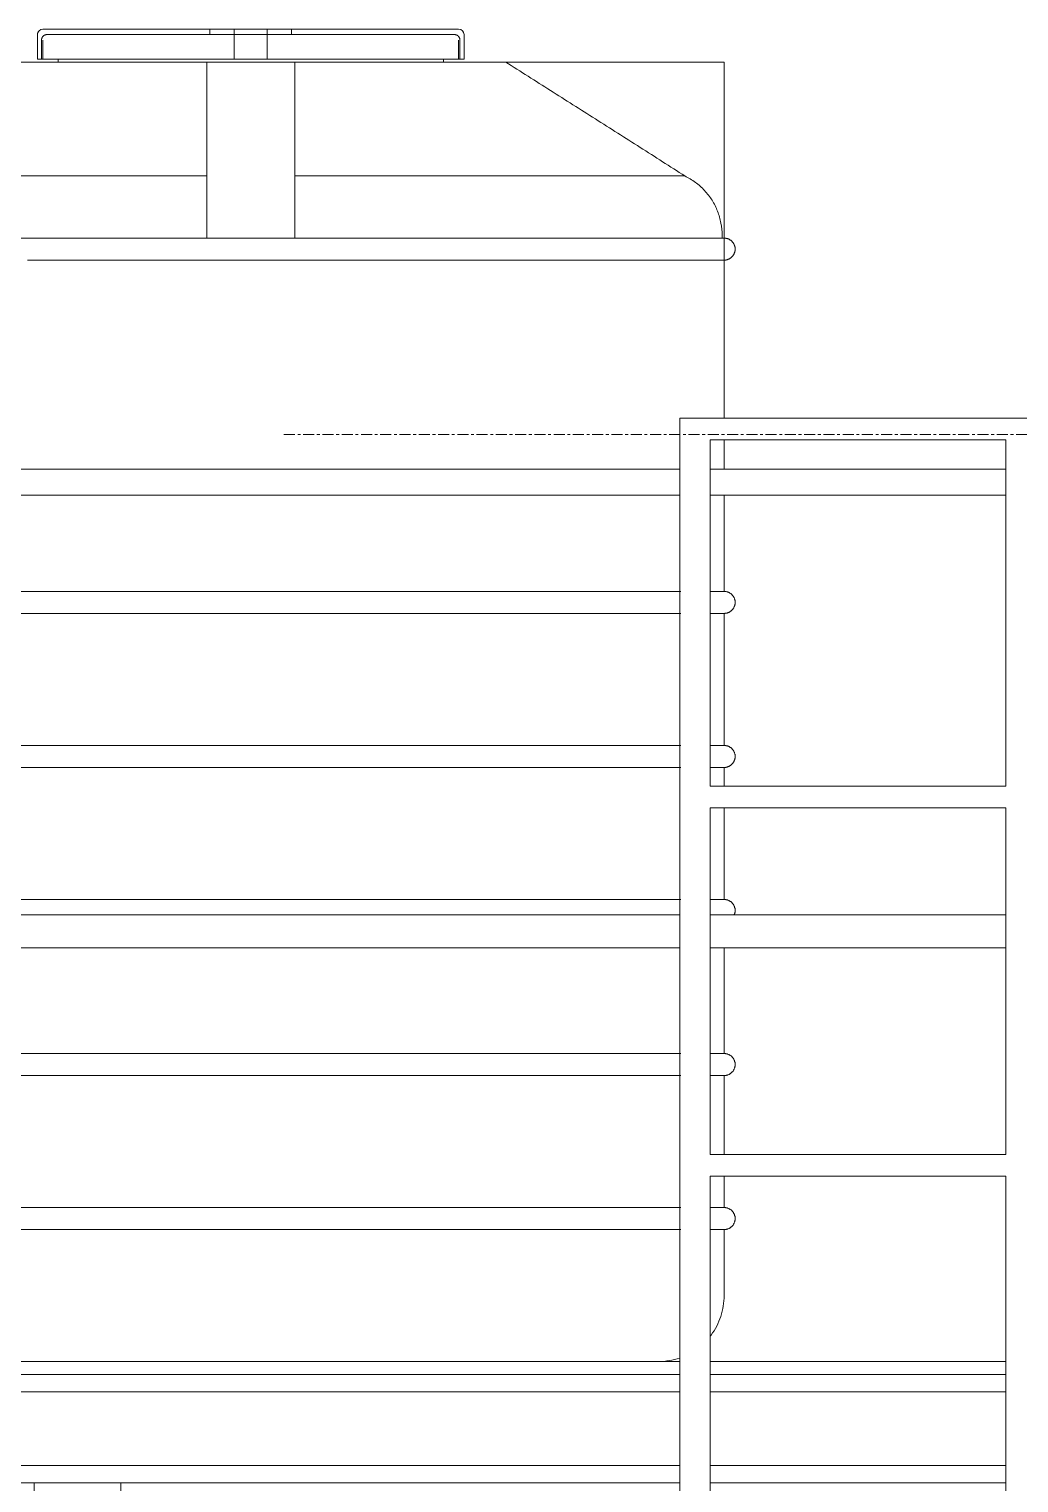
# Model space of a CAD drawing. Header units: inches. Extents: x 22 to 382261, y 22 to 371281.
# Drawn here: x 349522 to 350664, y 147526 to 149204 of the extents above; entities that cross this region are included whole.
import ezdxf

# ---------------------------------------------------------------- set-up
doc = ezdxf.new("R2010")
doc.units = ezdxf.units.IN
doc.header["$MEASUREMENT"] = 0
doc.linetypes.add('Grid Line 1_2_', pattern=[22.225, 12.7, -3.175, 3.175, -3.175])
doc.layers.add('A-FLOR-LEVL', color=51, linetype='Continuous', lineweight=9)
doc.layers.add('P-PIPE', color=3, linetype='Continuous', lineweight=9)

# ---------------------------------------------------------------- blocks, each defined once
blk = doc.blocks.new('96M_High_Galvanize_Water_Tank_Frame_22788 - 96M_High_Galvanize_Water_Tank_Frame_22788-498790-Rear Elevation')
at = {"layer": 'P-PIPE'}
for p, q in [((-12025.4, 8411.7), (-12025.4, 8383.2)), ((-11826.4, 8418.1), (-12019, 8418.1)), ((-11826.4, 8411.7), (-11826.4, 8418.1)), ((-11798.4, 8418.1), (-11826.4, 8418.1)), ((-11760.3, 8418.1), (-11798.4, 8418.1)), ((-11798.4, 8418.1), (-11798.4, 8411.7)), ((-11798.4, 8383.2), (-11798.4, 8411.7)), ((-11732.2, 8418.1), (-11760.3, 8418.1)), ((-11760.3, 8411.7), (-11760.3, 8418.1)), ((-11760.3, 8411.7), (-11760.3, 8383.2)), ((-11539.6, 8418.1), (-11732.2, 8418.1)), ((-11732.2, 8418.1), (-11732.2, 8411.7)), ((-11533.3, 8383.2), (-11533.3, 8411.7)), ((-12020.6, 8405.4), (-12020.6, 8383.2)), ((-12019, 8383.2), (-12019, 8405.4)), ((-11539.6, 8405.4), (-11539.6, 8383.2)), ((-11538, 8383.2), (-11538, 8405.4)), ((-11830.1, 8380), (-12073.4, 8380)), ((-12025.4, 8383.2), (-12019, 8383.2)), ((-11798.5, 8383.2), (-12019.9, 8383.2)), ((-12001.6, 8383.2), (-12001.6, 8380)), ((-11830.1, 8380), (-11728.5, 8380)), ((-11830.1, 8176.8), (-11830.1, 8380)), ((-11760.3, 8383.2), (-11798.4, 8383.2)), ((-11538.8, 8383.2), (-11760.1, 8383.2)), ((-11485.2, 8380), (-11728.5, 8380)), ((-11728.5, 8380), (-11728.5, 8176.8)), ((-11557.1, 8380), (-11557.1, 8383.2)), ((-11539.6, 8383.2), (-11533.3, 8383.2)), ((-11485.2, 8380), (-11233.2, 8380)), ((-11233.2, 8176.8), (-11233.2, 8380)), ((-11830.1, 8248.5), (-12280.2, 8248.5)), ((-11278.5, 8248.5), (-11728.5, 8248.5)), ((-11999.7, 8176.8), (-12021.1, 8176.8)), ((-11923.7, 8176.8), (-11950.6, 8176.8)), ((-11847.7, 8176.8), (-11876.1, 8176.8)), ((-11779.3, 8176.8), (-11830.1, 8176.8)), ((-11728.5, 8176.8), (-11779.3, 8176.8)), ((-11677.9, 8176.8), (-11712.2, 8176.8)), ((-11601.5, 8176.8), (-11634.7, 8176.8)), ((-11528.8, 8176.8), (-11560.1, 8176.8)), ((-11461.5, 8176.8), (-11490, 8176.8)), ((-11400.9, 8176.8), (-11425.7, 8176.8)), ((-11348.2, 8176.8), (-11368.4, 8176.8)), ((-11304.4, 8176.8), (-11319.1, 8176.8)), ((-11271, 8176.8), (-11276.7, 8176.8)), ((-11242.8, 8176.8), (-11246.9, 8176.8)), ((-11235.6, 8176.8), (-11235.6, 8180.1)), ((-11235.6, 8176.8), (-11233.2, 8176.8)), ((-11233.2, 7969), (-11233.2, 8176.8)), ((-12020.8, 8151.4), (-12000.7, 8151.4)), ((-11949.9, 8151.4), (-11924.8, 8151.4)), ((-11875.2, 8151.4), (-11848.5, 8151.4)), ((-11711.3, 8151.4), (-11679.2, 8151.4)), ((-11633.7, 8151.4), (-11602.5, 8151.4)), ((-11559, 8151.4), (-11529.7, 8151.4)), ((-11488.8, 8151.4), (-11462.2, 8151.4)), ((-11424.6, 8151.4), (-11401.3, 8151.4)), ((-11367.4, 8151.4), (-11348.4, 8151.4)), ((-11318.2, 8151.4), (-11304.6, 8151.4)), ((-11276.3, 8151.4), (-11271, 8151.4)), ((-11246.9, 8151.4), (-11243, 8151.4)), ((-11233.3, 8151.4), (-11233.2, 8151.4)), ((-11233.2, 7969), (-11233.2, 8152.1)), ((-10874.3, 7969), (-11284.3, 7969)), ((-11284.3, 7969), (-11284.3, 0)), ((-11249.3, 7544), (-11249.3, 7944)), ((-11249.3, 7944), (-10908.2, 7944)), ((-11233.2, 7910), (-11233.2, 7944)), ((-11233.2, 7910), (-11233.2, 7944)), ((-10908.2, 7944), (-10908.2, 7544)), ((-12589.3, 7910), (-11284.3, 7910)), ((-11249.3, 7910), (-10908.2, 7910)), ((-11284.3, 7880), (-12589.3, 7880)), ((-10908.2, 7880), (-11249.3, 7880)), ((-11233.2, 7769), (-11233.2, 7880)), ((-11233.2, 7769), (-11233.2, 7880)), ((-11779.3, 7769), (-12325.4, 7769)), ((-11283, 7769), (-11779.3, 7769)), ((-11233.2, 7769), (-11248.8, 7769)), ((-11233.2, 7769), (-11234.8, 7769)), ((-11233.2, 7769), (-11233.7, 7769)), ((-11779.3, 7743.6), (-12325.4, 7743.6)), ((-11283, 7743.6), (-11779.3, 7743.6)), ((-11233.2, 7743.6), (-11248.8, 7743.6)), ((-11233.2, 7743.6), (-11234.8, 7743.6)), ((-11233.2, 7743.6), (-11233.7, 7743.6)), ((-11233.2, 7591.2), (-11233.2, 7743.6)), ((-11233.2, 7591.2), (-11233.2, 7743.6)), ((-11223.6, 7748), (-11223.9, 7747.7)), ((-11222.4, 7749.7), (-11222.7, 7749.2)), ((-11779.3, 7591.2), (-12325.4, 7591.2)), ((-11283, 7591.2), (-11779.3, 7591.2)), ((-11233.2, 7591.2), (-11248.8, 7591.2)), ((-11233.2, 7591.2), (-11234.8, 7591.2)), ((-11233.2, 7591.2), (-11233.7, 7591.2)), ((-11223.6, 7570.2), (-11223.9, 7569.9)), ((-11222.4, 7571.9), (-11222.7, 7571.4)), ((-11779.3, 7565.8), (-12325.4, 7565.8)), ((-11283, 7565.8), (-11779.3, 7565.8)), ((-11233.2, 7565.8), (-11248.8, 7565.8)), ((-11233.2, 7565.8), (-11234.8, 7565.8)), ((-11233.2, 7565.8), (-11233.7, 7565.8)), ((-11233.2, 7544), (-11233.2, 7565.8)), ((-11233.2, 7544), (-11233.2, 7565.8)), ((-10908.2, 7544), (-11249.3, 7544)), ((-11249.3, 7119), (-11249.3, 7519)), ((-11249.3, 7519), (-10908.2, 7519)), ((-11233.2, 7413.4), (-11233.2, 7519)), ((-11233.2, 7413.4), (-11233.2, 7519)), ((-10908.2, 7519), (-10908.2, 7119)), ((-11779.3, 7413.4), (-12325.4, 7413.4)), ((-11283, 7413.4), (-11779.3, 7413.4)), ((-11233.2, 7413.4), (-11248.8, 7413.4)), ((-11233.2, 7413.4), (-11234.8, 7413.4)), ((-11233.2, 7413.4), (-11233.7, 7413.4)), ((-12614.3, 7395.7), (-11284.3, 7395.7)), ((-11249.3, 7395.7), (-10908.2, 7395.7)), ((-11284.3, 7357.7), (-12614.3, 7357.7)), ((-10908.2, 7357.7), (-11249.3, 7357.7)), ((-11233.2, 7235.6), (-11233.2, 7357.7)), ((-11233.2, 7235.6), (-11233.2, 7357.7)), ((-11779.3, 7235.6), (-12325.4, 7235.6)), ((-11283, 7235.6), (-11779.3, 7235.6)), ((-11233.2, 7235.6), (-11248.8, 7235.6)), ((-11233.2, 7235.6), (-11234.8, 7235.6)), ((-11233.2, 7235.6), (-11233.7, 7235.6)), ((-11222.4, 7216.3), (-11222.7, 7215.8)), ((-11779.3, 7210.2), (-12325.4, 7210.2)), ((-11283, 7210.2), (-11779.3, 7210.2)), ((-11233.2, 7210.2), (-11248.8, 7210.2)), ((-11233.2, 7210.2), (-11234.8, 7210.2)), ((-11233.2, 7210.2), (-11233.7, 7210.2)), ((-11233.2, 7119), (-11233.2, 7210.2)), ((-11233.2, 7119), (-11233.2, 7210.2)), ((-11223.6, 7214.6), (-11223.9, 7214.3)), ((-10908.2, 7119), (-11249.3, 7119)), ((-11249.3, 6694), (-11249.3, 7094)), ((-11249.3, 7094), (-10908.2, 7094)), ((-11233.2, 7057.8), (-11233.2, 7094)), ((-11233.2, 7057.8), (-11233.2, 7094)), ((-10908.2, 7094), (-10908.2, 6694)), ((-11779.3, 7057.8), (-12325.4, 7057.8)), ((-11283, 7057.8), (-11779.3, 7057.8)), ((-11233.2, 7057.8), (-11248.8, 7057.8)), ((-11233.2, 7057.8), (-11234.8, 7057.8)), ((-11233.2, 7057.8), (-11233.7, 7057.8)), ((-11779.3, 7032.4), (-12325.4, 7032.4)), ((-11283, 7032.4), (-11779.3, 7032.4)), ((-11233.2, 7032.4), (-11248.8, 7032.4)), ((-11233.2, 7032.4), (-11234.8, 7032.4)), ((-11233.2, 7032.4), (-11233.7, 7032.4)), ((-11233.2, 6956.2), (-11233.2, 7032.4)), ((-11233.2, 6956.2), (-11233.2, 7032.4)), ((-11223.6, 7036.8), (-11223.9, 7036.5)), ((-11222.4, 7038.5), (-11222.7, 7038)), ((-12589.3, 6880), (-11284.3, 6880)), ((-11284.3, 6865), (-12589.3, 6865)), ((-11284.3, 6865), (-12589.3, 6865)), ((-11249.3, 6880), (-10908.2, 6880)), ((-10908.2, 6865), (-11249.3, 6865)), ((-10908.2, 6865), (-11249.3, 6865)), ((-11284.3, 6845), (-12589.3, 6845)), ((-10908.2, 6845), (-11249.3, 6845)), ((-11284.3, 6760), (-12589.3, 6760)), ((-10908.2, 6760), (-11249.3, 6760)), ((-11284.3, 6740), (-12589.3, 6740)), ((-11929.3, 6740), (-12029.3, 6740)), ((-12029.3, 6740), (-12029.3, 6720)), ((-11929.3, 6720), (-11929.3, 6740)), ((-10908.2, 6740), (-11249.3, 6740))]:
    blk.add_line(p, q, dxfattribs=at)
at = {"layer": 'P-PIPE', "flags": 128}
for points in [[(-12020.6, 8405.4), (-12020.6, 8405.7), (-12020.6, 8405.9), (-12020.6, 8406.2), (-12020.5, 8406.4), (-12020.5, 8406.7), (-12020.4, 8406.9), (-12020.4, 8407.2), (-12020.3, 8407.4), (-12020.2, 8407.6), (-12020.1, 8407.9), (-12020, 8408.1), (-12019.9, 8408.3), (-12019.8, 8408.6), (-12019.7, 8408.8), (-12019.5, 8409), (-12019.4, 8409.2), (-12019.2, 8409.4), (-12019, 8409.6), (-12018.9, 8409.8), (-12018.7, 8410), (-12018.5, 8410.1), (-12018.3, 8410.3), (-12018.1, 8410.5), (-12017.9, 8410.6), (-12017.7, 8410.7), (-12017.5, 8410.9), (-12017.3, 8411), (-12017, 8411.1), (-12016.8, 8411.2), (-12016.6, 8411.3), (-12016.3, 8411.4), (-12016.1, 8411.5), (-12015.9, 8411.6), (-12015.6, 8411.6), (-12015.4, 8411.7), (-12015.1, 8411.7), (-12014.9, 8411.7), (-12014.6, 8411.7), (-12014.3, 8411.7), (-12014.3, 8411.7)], [(-11779.3, 8411.7), (-11788.7, 8411.7), (-11798.1, 8411.7), (-11807.5, 8411.7), (-11816.8, 8411.7), (-11826, 8411.7), (-11835.2, 8411.7), (-11844.3, 8411.7), (-11853.2, 8411.7), (-11862.1, 8411.7), (-11870.8, 8411.7), (-11879.4, 8411.7), (-11887.8, 8411.7), (-11896.1, 8411.7), (-11904.1, 8411.7), (-11912, 8411.7), (-11919.6, 8411.7), (-11927.1, 8411.7), (-11934.2, 8411.7), (-11941.2, 8411.7), (-11947.9, 8411.7), (-11954.3, 8411.7), (-11960.4, 8411.7), (-11966.3, 8411.7), (-11971.8, 8411.7), (-11977, 8411.7), (-11981.9, 8411.7), (-11986.5, 8411.7), (-11990.8, 8411.7), (-11994.7, 8411.7), (-11998.3, 8411.7), (-12001.5, 8411.7), (-12004.4, 8411.7), (-12006.9, 8411.7), (-12009.1, 8411.7), (-12010.9, 8411.7), (-12012.3, 8411.7), (-12013.3, 8411.7), (-12014, 8411.7), (-12014.3, 8411.7), (-12014.3, 8411.7)], [(-12014.3, 8411.7), (-12014.1, 8411.7), (-12013.5, 8411.7), (-12012.6, 8411.7), (-12011.3, 8411.7), (-12009.6, 8411.7)], [(-11544.4, 8411.7), (-11544.6, 8411.7), (-11545.1, 8411.7), (-11546.1, 8411.7), (-11547.4, 8411.7), (-11549.1, 8411.7), (-11551.1, 8411.7), (-11553.5, 8411.7), (-11556.3, 8411.7), (-11559.4, 8411.7), (-11562.9, 8411.7), (-11566.8, 8411.7), (-11570.9, 8411.7), (-11575.4, 8411.7), (-11580.3, 8411.7), (-11585.4, 8411.7), (-11590.9, 8411.7), (-11596.6, 8411.7), (-11602.7, 8411.7), (-11609, 8411.7), (-11615.6, 8411.7), (-11622.5, 8411.7), (-11629.6, 8411.7), (-11637, 8411.7), (-11644.6, 8411.7), (-11652.4, 8411.7), (-11660.4, 8411.7), (-11668.6, 8411.7), (-11677, 8411.7), (-11685.5, 8411.7), (-11694.2, 8411.7), (-11703, 8411.7), (-11712, 8411.7), (-11721, 8411.7), (-11730.2, 8411.7), (-11739.4, 8411.7), (-11748.7, 8411.7), (-11758, 8411.7), (-11767.4, 8411.7), (-11776.8, 8411.7), (-11779.3, 8411.7)], [(-11549.6, 8411.7), (-11547.8, 8411.7), (-11546.4, 8411.7), (-11545.3, 8411.7), (-11544.7, 8411.7), (-11544.4, 8411.7), (-11544.4, 8411.7)], [(-11544.4, 8411.7), (-11544.1, 8411.7), (-11543.9, 8411.7), (-11543.6, 8411.7), (-11543.4, 8411.7), (-11543.1, 8411.6), (-11542.9, 8411.6), (-11542.6, 8411.5), (-11542.4, 8411.4), (-11542.1, 8411.3), (-11541.9, 8411.2), (-11541.7, 8411.1), (-11541.4, 8411), (-11541.2, 8410.9), (-11541, 8410.8), (-11540.8, 8410.6), (-11540.6, 8410.5), (-11540.4, 8410.3), (-11540.2, 8410.2), (-11540, 8410), (-11539.8, 8409.8), (-11539.6, 8409.6), (-11539.5, 8409.4), (-11539.3, 8409.2), (-11539.2, 8409), (-11539, 8408.8), (-11538.9, 8408.6), (-11538.8, 8408.4), (-11538.7, 8408.2), (-11538.6, 8407.9), (-11538.5, 8407.7), (-11538.4, 8407.5), (-11538.3, 8407.2), (-11538.2, 8407), (-11538.2, 8406.7), (-11538.1, 8406.5), (-11538.1, 8406.2), (-11538.1, 8406), (-11538, 8405.7), (-11538, 8405.5), (-11538, 8405.4)], [(-11779.3, 8176.8), (-11801.2, 8176.8), (-11823, 8176.8), (-11844.7, 8176.8), (-11866.3, 8176.8), (-11887.8, 8176.8), (-11909.1, 8176.8), (-11930.2, 8176.8), (-11951.1, 8176.8), (-11971.7, 8176.8), (-11992, 8176.8), (-12011.9, 8176.8), (-12031.5, 8176.8), (-12050.7, 8176.8)], [(-11233.2, 8176.8), (-11233.7, 8176.8), (-11235, 8176.8), (-11237.2, 8176.8), (-11240.2, 8176.8), (-11244.1, 8176.8), (-11248.9, 8176.8), (-11254.5, 8176.8), (-11260.9, 8176.8), (-11268.2, 8176.8), (-11276.3, 8176.8), (-11285.2, 8176.8), (-11294.9, 8176.8), (-11305.4, 8176.8), (-11316.6, 8176.8), (-11328.6, 8176.8), (-11341.3, 8176.8), (-11354.7, 8176.8), (-11368.8, 8176.8), (-11383.5, 8176.8), (-11398.9, 8176.8), (-11414.8, 8176.8), (-11431.4, 8176.8), (-11448.5, 8176.8), (-11466.1, 8176.8), (-11484.3, 8176.8), (-11502.9, 8176.8), (-11521.9, 8176.8), (-11541.4, 8176.8), (-11561.2, 8176.8), (-11581.4, 8176.8), (-11602, 8176.8), (-11622.8, 8176.8), (-11643.8, 8176.8), (-11665.1, 8176.8), (-11686.5, 8176.8), (-11708.1, 8176.8), (-11729.8, 8176.8), (-11751.6, 8176.8), (-11773.4, 8176.8), (-11779.3, 8176.8)], [(-11237.9, 8176.8), (-11235.5, 8176.8), (-11233.9, 8176.8), (-11233.3, 8176.8), (-11233.2, 8176.8)], [(-11233.2, 8176.8), (-11232.7, 8176.8), (-11232.2, 8176.8), (-11231.7, 8176.7), (-11231.2, 8176.6), (-11230.7, 8176.5), (-11230.2, 8176.4), (-11229.7, 8176.3), (-11229.2, 8176.2), (-11228.8, 8176), (-11228.3, 8175.8), (-11227.8, 8175.6), (-11227.4, 8175.4), (-11226.9, 8175.1), (-11226.5, 8174.9), (-11226.1, 8174.6), (-11225.6, 8174.3), (-11225.2, 8174), (-11224.9, 8173.6), (-11224.5, 8173.3), (-11224.1, 8172.9), (-11223.8, 8172.6), (-11223.4, 8172.2), (-11223.1, 8171.8), (-11222.8, 8171.4)], [(-11233.2, 8176.8), (-11232.7, 8176.8), (-11232.2, 8176.8), (-11231.7, 8176.7), (-11231.2, 8176.6), (-11230.7, 8176.5), (-11230.2, 8176.4), (-11229.7, 8176.3), (-11229.2, 8176.2), (-11228.8, 8176), (-11228.3, 8175.8), (-11227.8, 8175.6), (-11227.4, 8175.4), (-11226.9, 8175.1), (-11226.5, 8174.9), (-11226.1, 8174.6), (-11225.6, 8174.3), (-11225.2, 8174), (-11224.9, 8173.6), (-11224.5, 8173.3), (-11224.1, 8172.9), (-11223.8, 8172.6), (-11223.4, 8172.2), (-11223.1, 8171.8), (-11222.8, 8171.4), (-11222.5, 8171), (-11222.3, 8170.5), (-11222, 8170.1), (-11221.8, 8169.6), (-11221.6, 8169.2), (-11221.4, 8168.7), (-11221.2, 8168.2), (-11221.1, 8167.7), (-11220.9, 8167.3), (-11220.8, 8166.8), (-11220.7, 8166.3), (-11220.6, 8165.8), (-11220.6, 8165.3), (-11220.5, 8164.7), (-11220.5, 8164.2), (-11220.5, 8163.7), (-11220.6, 8163.2), (-11220.6, 8162.7), (-11220.7, 8162.2), (-11220.8, 8161.7), (-11220.9, 8161.2), (-11221, 8160.7), (-11221.1, 8160.2), (-11221.3, 8159.8), (-11221.5, 8159.3), (-11221.7, 8158.8), (-11221.9, 8158.4), (-11222.1, 8157.9), (-11222.4, 8157.5), (-11222.7, 8157), (-11223, 8156.6), (-11223.3, 8156.2), (-11223.6, 8155.8), (-11223.9, 8155.5), (-11224.3, 8155.1), (-11224.6, 8154.7), (-11225, 8154.4), (-11225.4, 8154.1), (-11225.8, 8153.8), (-11226.2, 8153.5), (-11226.7, 8153.2), (-11227.1, 8153), (-11227.6, 8152.7), (-11228, 8152.5), (-11228.5, 8152.3), (-11229, 8152.1), (-11229.5, 8152), (-11229.9, 8151.8), (-11230.4, 8151.7), (-11230.9, 8151.6), (-11231.4, 8151.5), (-11231.9, 8151.5), (-11232.4, 8151.4), (-11233, 8151.4), (-11233.2, 8151.4)], [(-11223, 8156.6), (-11223.3, 8156.2), (-11223.6, 8155.8), (-11223.9, 8155.5), (-11224.3, 8155.1), (-11224.6, 8154.7), (-11225, 8154.4), (-11225.4, 8154.1), (-11225.8, 8153.8), (-11226.2, 8153.5), (-11226.7, 8153.2), (-11227.1, 8153), (-11227.6, 8152.7), (-11228, 8152.5), (-11228.5, 8152.3), (-11229, 8152.1), (-11229.5, 8152), (-11229.9, 8151.8), (-11230.4, 8151.7), (-11230.9, 8151.6), (-11231.4, 8151.5), (-11231.9, 8151.5), (-11232.4, 8151.4), (-11233, 8151.4), (-11233.2, 8151.4)], [(-11222.3, 8170.5), (-11222, 8170.1), (-11221.8, 8169.6), (-11221.6, 8169.2), (-11221.4, 8168.7), (-11221.2, 8168.2), (-11221.1, 8167.7), (-11220.9, 8167.3), (-11220.8, 8166.8), (-11220.7, 8166.3), (-11220.6, 8165.8), (-11220.6, 8165.3), (-11220.5, 8164.7), (-11220.5, 8164.2), (-11220.5, 8163.7), (-11220.6, 8163.2), (-11220.6, 8162.7), (-11220.7, 8162.2), (-11220.8, 8161.7), (-11220.9, 8161.2), (-11221, 8160.7), (-11221.1, 8160.2), (-11221.3, 8159.8), (-11221.5, 8159.3), (-11221.7, 8158.8), (-11221.9, 8158.4), (-11222.1, 8157.9), (-11222.4, 8157.5)], [(-12036.7, 8151.4), (-12017.3, 8151.4), (-11997.4, 8151.4), (-11977.2, 8151.4), (-11956.7, 8151.4), (-11935.9, 8151.4), (-11914.9, 8151.4), (-11893.6, 8151.4), (-11872.1, 8151.4), (-11850.5, 8151.4), (-11828.8, 8151.4), (-11807.1, 8151.4), (-11785.2, 8151.4), (-11779.3, 8151.4)], [(-11779.3, 8151.4), (-11757.5, 8151.4), (-11735.7, 8151.4), (-11714, 8151.4), (-11692.3, 8151.4), (-11670.8, 8151.4), (-11649.5, 8151.4), (-11628.4, 8151.4), (-11607.5, 8151.4), (-11586.9, 8151.4), (-11566.7, 8151.4), (-11546.7, 8151.4), (-11527.1, 8151.4), (-11508, 8151.4), (-11489.2, 8151.4), (-11471, 8151.4), (-11453.2, 8151.4), (-11435.9, 8151.4), (-11419.2, 8151.4), (-11403.1, 8151.4), (-11387.6, 8151.4), (-11372.7, 8151.4), (-11358.4, 8151.4), (-11344.8, 8151.4), (-11332, 8151.4), (-11319.8, 8151.4), (-11308.4, 8151.4), (-11297.7, 8151.4), (-11287.8, 8151.4), (-11278.7, 8151.4), (-11270.3, 8151.4), (-11262.8, 8151.4), (-11256.2, 8151.4), (-11250.3, 8151.4), (-11245.3, 8151.4), (-11241.2, 8151.4), (-11237.9, 8151.4), (-11235.5, 8151.4), (-11233.9, 8151.4), (-11233.3, 8151.4), (-11233.2, 8151.4)], [(-11233.2, 8151.4), (-11233.7, 8151.4), (-11235, 8151.4), (-11237.2, 8151.4)], [(-11779.3, 7769), (-11801.2, 7769), (-11823, 7769), (-11844.7, 7769), (-11866.3, 7769), (-11887.8, 7769), (-11909.1, 7769), (-11930.2, 7769), (-11951.1, 7769), (-11971.7, 7769), (-11992, 7769), (-12011.9, 7769), (-12031.5, 7769), (-12050.7, 7769)], [(-11285.2, 7769), (-11294.9, 7769), (-11305.4, 7769), (-11316.6, 7769), (-11328.6, 7769), (-11341.3, 7769), (-11354.7, 7769), (-11368.8, 7769), (-11383.5, 7769), (-11398.9, 7769), (-11414.8, 7769), (-11431.4, 7769), (-11448.5, 7769), (-11466.1, 7769), (-11484.3, 7769), (-11502.9, 7769), (-11521.9, 7769), (-11541.4, 7769), (-11561.2, 7769), (-11581.4, 7769), (-11602, 7769), (-11622.8, 7769), (-11643.8, 7769), (-11665.1, 7769), (-11686.5, 7769), (-11708.1, 7769), (-11729.8, 7769), (-11751.6, 7769), (-11773.4, 7769), (-11779.3, 7769)], [(-11233.2, 7769), (-11233.7, 7769), (-11235, 7769), (-11237.2, 7769), (-11240.2, 7769), (-11244.1, 7769), (-11248.9, 7769)], [(-11237.9, 7769), (-11235.5, 7769), (-11233.9, 7769), (-11233.3, 7769), (-11233.2, 7769)], [(-11233.9, 7769), (-11233.3, 7769), (-11233.2, 7769)], [(-11233.2, 7769), (-11232.7, 7769), (-11232.2, 7769), (-11231.7, 7768.9), (-11231.2, 7768.8), (-11230.7, 7768.7), (-11230.2, 7768.6), (-11229.7, 7768.5), (-11229.2, 7768.4), (-11228.8, 7768.2), (-11228.3, 7768), (-11227.8, 7767.8), (-11227.4, 7767.6), (-11226.9, 7767.3), (-11226.5, 7767.1), (-11226.1, 7766.8), (-11225.6, 7766.5), (-11225.2, 7766.2), (-11224.9, 7765.8), (-11224.5, 7765.5), (-11224.1, 7765.1), (-11223.8, 7764.8), (-11223.4, 7764.4)], [(-11233.2, 7769), (-11232.7, 7769), (-11232.2, 7769), (-11231.7, 7768.9), (-11231.2, 7768.8), (-11230.7, 7768.7), (-11230.2, 7768.6), (-11229.7, 7768.5), (-11229.2, 7768.4), (-11228.8, 7768.2), (-11228.3, 7768), (-11227.8, 7767.8), (-11227.4, 7767.6), (-11226.9, 7767.3), (-11226.5, 7767.1), (-11226.1, 7766.8), (-11225.6, 7766.5), (-11225.2, 7766.2), (-11224.9, 7765.8), (-11224.5, 7765.5), (-11224.1, 7765.1), (-11223.8, 7764.8), (-11223.4, 7764.4), (-11223.1, 7764), (-11222.8, 7763.6), (-11222.5, 7763.2), (-11222.3, 7762.7), (-11222, 7762.3), (-11221.8, 7761.8), (-11221.6, 7761.4), (-11221.4, 7760.9), (-11221.2, 7760.4), (-11221.1, 7759.9), (-11220.9, 7759.5), (-11220.8, 7759), (-11220.7, 7758.5), (-11220.6, 7758), (-11220.6, 7757.5), (-11220.5, 7756.9), (-11220.5, 7756.4), (-11220.5, 7755.9), (-11220.6, 7755.4), (-11220.6, 7754.9), (-11220.7, 7754.4), (-11220.8, 7753.9), (-11220.9, 7753.4), (-11221, 7752.9), (-11221.1, 7752.4), (-11221.3, 7752), (-11221.5, 7751.5), (-11221.7, 7751), (-11221.9, 7750.6), (-11222.1, 7750.1), (-11222.4, 7749.7), (-11222.7, 7749.2), (-11223, 7748.8), (-11223.3, 7748.4), (-11223.6, 7748), (-11223.9, 7747.7), (-11224.3, 7747.3), (-11224.6, 7746.9), (-11225, 7746.6), (-11225.4, 7746.3), (-11225.8, 7746), (-11226.2, 7745.7), (-11226.7, 7745.4), (-11227.1, 7745.2), (-11227.6, 7744.9), (-11228, 7744.7), (-11228.5, 7744.5), (-11229, 7744.3), (-11229.5, 7744.2), (-11229.9, 7744), (-11230.4, 7743.9), (-11230.9, 7743.8), (-11231.4, 7743.7), (-11231.9, 7743.7), (-11232.4, 7743.6), (-11233, 7743.6), (-11233.2, 7743.6)], [(-11220.6, 7757.5), (-11220.5, 7756.9), (-11220.5, 7756.4), (-11220.5, 7755.9), (-11220.6, 7755.4), (-11220.6, 7754.9), (-11220.7, 7754.4), (-11220.8, 7753.9), (-11220.9, 7753.4), (-11221, 7752.9), (-11221.1, 7752.4), (-11221.3, 7752), (-11221.5, 7751.5), (-11221.7, 7751), (-11221.9, 7750.6), (-11222.1, 7750.1)], [(-11221.2, 7760.4), (-11221.1, 7759.9), (-11220.9, 7759.5), (-11220.8, 7759)], [(-12036.7, 7743.6), (-12017.3, 7743.6), (-11997.4, 7743.6), (-11977.2, 7743.6), (-11956.7, 7743.6), (-11935.9, 7743.6), (-11914.9, 7743.6), (-11893.6, 7743.6), (-11872.1, 7743.6), (-11850.5, 7743.6), (-11828.8, 7743.6), (-11807.1, 7743.6), (-11785.2, 7743.6), (-11779.3, 7743.6)], [(-11779.3, 7743.6), (-11757.5, 7743.6), (-11735.7, 7743.6), (-11714, 7743.6), (-11692.3, 7743.6), (-11670.8, 7743.6), (-11649.5, 7743.6), (-11628.4, 7743.6), (-11607.5, 7743.6), (-11586.9, 7743.6), (-11566.7, 7743.6), (-11546.7, 7743.6), (-11527.1, 7743.6), (-11508, 7743.6), (-11489.2, 7743.6), (-11471, 7743.6), (-11453.2, 7743.6), (-11435.9, 7743.6), (-11419.2, 7743.6), (-11403.1, 7743.6), (-11387.6, 7743.6), (-11372.7, 7743.6), (-11358.4, 7743.6), (-11344.8, 7743.6), (-11332, 7743.6), (-11319.8, 7743.6), (-11308.4, 7743.6), (-11297.7, 7743.6), (-11287.8, 7743.6), (-11284.3, 7743.6)], [(-11249.3, 7743.6), (-11245.3, 7743.6), (-11241.2, 7743.6), (-11237.9, 7743.6), (-11235.5, 7743.6), (-11233.9, 7743.6), (-11233.3, 7743.6), (-11233.2, 7743.6)], [(-11233.2, 7743.6), (-11233.7, 7743.6), (-11235, 7743.6), (-11237.2, 7743.6)], [(-11233.9, 7743.6), (-11233.3, 7743.6), (-11233.2, 7743.6)], [(-11230.4, 7743.9), (-11230.9, 7743.8), (-11231.4, 7743.7), (-11231.9, 7743.7), (-11232.4, 7743.6), (-11233, 7743.6), (-11233.2, 7743.6)], [(-11779.3, 7591.2), (-11801.2, 7591.2), (-11823, 7591.2), (-11844.7, 7591.2), (-11866.3, 7591.2), (-11887.8, 7591.2), (-11909.1, 7591.2), (-11930.2, 7591.2), (-11951.1, 7591.2), (-11971.7, 7591.2), (-11992, 7591.2), (-12011.9, 7591.2), (-12031.5, 7591.2), (-12050.7, 7591.2)], [(-11285.2, 7591.2), (-11294.9, 7591.2), (-11305.4, 7591.2), (-11316.6, 7591.2), (-11328.6, 7591.2), (-11341.3, 7591.2), (-11354.7, 7591.2), (-11368.8, 7591.2), (-11383.5, 7591.2), (-11398.9, 7591.2), (-11414.8, 7591.2), (-11431.4, 7591.2), (-11448.5, 7591.2), (-11466.1, 7591.2), (-11484.3, 7591.2), (-11502.9, 7591.2), (-11521.9, 7591.2), (-11541.4, 7591.2), (-11561.2, 7591.2), (-11581.4, 7591.2), (-11602, 7591.2), (-11622.8, 7591.2), (-11643.8, 7591.2), (-11665.1, 7591.2), (-11686.5, 7591.2), (-11708.1, 7591.2), (-11729.8, 7591.2), (-11751.6, 7591.2), (-11773.4, 7591.2), (-11779.3, 7591.2)], [(-11233.2, 7591.2), (-11233.7, 7591.2), (-11235, 7591.2), (-11237.2, 7591.2), (-11240.2, 7591.2), (-11244.1, 7591.2), (-11248.9, 7591.2)], [(-11237.9, 7591.2), (-11235.5, 7591.2), (-11233.9, 7591.2), (-11233.3, 7591.2), (-11233.2, 7591.2)], [(-11233.9, 7591.2), (-11233.3, 7591.2), (-11233.2, 7591.2)], [(-11233.2, 7591.2), (-11232.7, 7591.2), (-11232.2, 7591.2), (-11231.7, 7591.1), (-11231.2, 7591), (-11230.7, 7590.9), (-11230.2, 7590.8), (-11229.7, 7590.7), (-11229.2, 7590.6), (-11228.8, 7590.4), (-11228.3, 7590.2), (-11227.8, 7590), (-11227.4, 7589.8), (-11226.9, 7589.5), (-11226.5, 7589.3), (-11226.1, 7589), (-11225.6, 7588.7), (-11225.2, 7588.4), (-11224.9, 7588), (-11224.5, 7587.7), (-11224.1, 7587.3), (-11223.8, 7587), (-11223.4, 7586.6)], [(-11233.2, 7591.2), (-11232.7, 7591.2), (-11232.2, 7591.2), (-11231.7, 7591.1), (-11231.2, 7591), (-11230.7, 7590.9), (-11230.2, 7590.8), (-11229.7, 7590.7), (-11229.2, 7590.6), (-11228.8, 7590.4), (-11228.3, 7590.2), (-11227.8, 7590), (-11227.4, 7589.8), (-11226.9, 7589.5), (-11226.5, 7589.3), (-11226.1, 7589), (-11225.6, 7588.7), (-11225.2, 7588.4), (-11224.9, 7588), (-11224.5, 7587.7), (-11224.1, 7587.3), (-11223.8, 7587), (-11223.4, 7586.6), (-11223.1, 7586.2), (-11222.8, 7585.8), (-11222.5, 7585.4), (-11222.3, 7584.9), (-11222, 7584.5), (-11221.8, 7584), (-11221.6, 7583.6), (-11221.4, 7583.1), (-11221.2, 7582.6), (-11221.1, 7582.1), (-11220.9, 7581.7), (-11220.8, 7581.2), (-11220.7, 7580.7), (-11220.6, 7580.2), (-11220.6, 7579.7), (-11220.5, 7579.1), (-11220.5, 7578.6), (-11220.5, 7578.1), (-11220.6, 7577.6), (-11220.6, 7577.1), (-11220.7, 7576.6), (-11220.8, 7576.1), (-11220.9, 7575.6), (-11221, 7575.1), (-11221.1, 7574.6), (-11221.3, 7574.2), (-11221.5, 7573.7), (-11221.7, 7573.2), (-11221.9, 7572.8), (-11222.1, 7572.3), (-11222.4, 7571.9), (-11222.7, 7571.4), (-11223, 7571), (-11223.3, 7570.6), (-11223.6, 7570.2), (-11223.9, 7569.9), (-11224.3, 7569.5), (-11224.6, 7569.1), (-11225, 7568.8), (-11225.4, 7568.5), (-11225.8, 7568.2), (-11226.2, 7567.9), (-11226.7, 7567.6), (-11227.1, 7567.4), (-11227.6, 7567.1), (-11228, 7566.9), (-11228.5, 7566.7), (-11229, 7566.5), (-11229.5, 7566.4), (-11229.9, 7566.2), (-11230.4, 7566.1), (-11230.9, 7566), (-11231.4, 7565.9), (-11231.9, 7565.9), (-11232.4, 7565.8), (-11233, 7565.8), (-11233.2, 7565.8)], [(-11220.6, 7579.7), (-11220.5, 7579.1), (-11220.5, 7578.6), (-11220.5, 7578.1), (-11220.6, 7577.6), (-11220.6, 7577.1), (-11220.7, 7576.6), (-11220.8, 7576.1), (-11220.9, 7575.6), (-11221, 7575.1), (-11221.1, 7574.6), (-11221.3, 7574.2), (-11221.5, 7573.7), (-11221.7, 7573.2), (-11221.9, 7572.8), (-11222.1, 7572.3)], [(-11221.2, 7582.6), (-11221.1, 7582.1), (-11220.9, 7581.7), (-11220.8, 7581.2)], [(-12036.7, 7565.8), (-12017.3, 7565.8), (-11997.4, 7565.8), (-11977.2, 7565.8), (-11956.7, 7565.8), (-11935.9, 7565.8), (-11914.9, 7565.8), (-11893.6, 7565.8), (-11872.1, 7565.8), (-11850.5, 7565.8), (-11828.8, 7565.8), (-11807.1, 7565.8), (-11785.2, 7565.8), (-11779.3, 7565.8)], [(-11779.3, 7565.8), (-11757.5, 7565.8), (-11735.7, 7565.8), (-11714, 7565.8), (-11692.3, 7565.8), (-11670.8, 7565.8), (-11649.5, 7565.8), (-11628.4, 7565.8), (-11607.5, 7565.8), (-11586.9, 7565.8), (-11566.7, 7565.8), (-11546.7, 7565.8), (-11527.1, 7565.8), (-11508, 7565.8), (-11489.2, 7565.8), (-11471, 7565.8), (-11453.2, 7565.8), (-11435.9, 7565.8), (-11419.2, 7565.8), (-11403.1, 7565.8), (-11387.6, 7565.8), (-11372.7, 7565.8), (-11358.4, 7565.8), (-11344.8, 7565.8), (-11332, 7565.8), (-11319.8, 7565.8), (-11308.4, 7565.8), (-11297.7, 7565.8), (-11287.8, 7565.8), (-11284.3, 7565.8)], [(-11249.3, 7565.8), (-11245.3, 7565.8), (-11241.2, 7565.8), (-11237.9, 7565.8), (-11235.5, 7565.8), (-11233.9, 7565.8), (-11233.3, 7565.8), (-11233.2, 7565.8)], [(-11233.2, 7565.8), (-11233.7, 7565.8), (-11235, 7565.8), (-11237.2, 7565.8)], [(-11233.9, 7565.8), (-11233.3, 7565.8), (-11233.2, 7565.8)], [(-11230.4, 7566.1), (-11230.9, 7566), (-11231.4, 7565.9), (-11231.9, 7565.9), (-11232.4, 7565.8), (-11233, 7565.8), (-11233.2, 7565.8)], [(-11779.3, 7413.4), (-11801.2, 7413.4), (-11823, 7413.4), (-11844.7, 7413.4), (-11866.3, 7413.4), (-11887.8, 7413.4), (-11909.1, 7413.4), (-11930.2, 7413.4), (-11951.1, 7413.4), (-11971.7, 7413.4), (-11992, 7413.4), (-12011.9, 7413.4), (-12031.5, 7413.4), (-12050.7, 7413.4)], [(-11285.2, 7413.4), (-11294.9, 7413.4), (-11305.4, 7413.4), (-11316.6, 7413.4), (-11328.6, 7413.4), (-11341.3, 7413.4), (-11354.7, 7413.4), (-11368.8, 7413.4), (-11383.5, 7413.4), (-11398.9, 7413.4), (-11414.8, 7413.4), (-11431.4, 7413.4), (-11448.5, 7413.4), (-11466.1, 7413.4), (-11484.3, 7413.4), (-11502.9, 7413.4), (-11521.9, 7413.4), (-11541.4, 7413.4), (-11561.2, 7413.4), (-11581.4, 7413.4), (-11602, 7413.4), (-11622.8, 7413.4), (-11643.8, 7413.4), (-11665.1, 7413.4), (-11686.5, 7413.4), (-11708.1, 7413.4), (-11729.8, 7413.4), (-11751.6, 7413.4), (-11773.4, 7413.4), (-11779.3, 7413.4)], [(-11233.2, 7413.4), (-11233.7, 7413.4), (-11235, 7413.4), (-11237.2, 7413.4), (-11240.2, 7413.4), (-11244.1, 7413.4), (-11248.9, 7413.4)], [(-11237.9, 7413.4), (-11235.5, 7413.4), (-11233.9, 7413.4), (-11233.3, 7413.4), (-11233.2, 7413.4)], [(-11233.9, 7413.4), (-11233.3, 7413.4), (-11233.2, 7413.4)], [(-11233.2, 7413.4), (-11232.7, 7413.4), (-11232.2, 7413.4), (-11231.7, 7413.3), (-11231.2, 7413.2), (-11230.7, 7413.1), (-11230.2, 7413), (-11229.7, 7412.9), (-11229.2, 7412.8), (-11228.8, 7412.6), (-11228.3, 7412.4), (-11227.8, 7412.2), (-11227.4, 7412), (-11226.9, 7411.7), (-11226.5, 7411.5), (-11226.1, 7411.2), (-11225.6, 7410.9), (-11225.2, 7410.6), (-11224.9, 7410.2), (-11224.5, 7409.9), (-11224.1, 7409.5), (-11223.8, 7409.2), (-11223.4, 7408.8)], [(-11233.2, 7413.4), (-11232.7, 7413.4), (-11232.2, 7413.4), (-11231.7, 7413.3), (-11231.2, 7413.2), (-11230.7, 7413.1), (-11230.2, 7413), (-11229.7, 7412.9), (-11229.2, 7412.8), (-11228.8, 7412.6), (-11228.3, 7412.4), (-11227.8, 7412.2), (-11227.4, 7412), (-11226.9, 7411.7), (-11226.5, 7411.5), (-11226.1, 7411.2), (-11225.6, 7410.9), (-11225.2, 7410.6), (-11224.9, 7410.2), (-11224.5, 7409.9), (-11224.1, 7409.5), (-11223.8, 7409.2), (-11223.4, 7408.8), (-11223.1, 7408.4), (-11222.8, 7408), (-11222.5, 7407.6), (-11222.3, 7407.1), (-11222, 7406.7), (-11221.8, 7406.2), (-11221.6, 7405.8), (-11221.4, 7405.3), (-11221.2, 7404.8), (-11221.1, 7404.3), (-11220.9, 7403.9), (-11220.8, 7403.4), (-11220.7, 7402.9), (-11220.6, 7402.4), (-11220.6, 7401.9), (-11220.5, 7401.3), (-11220.5, 7400.8), (-11220.5, 7400.3), (-11220.6, 7399.8), (-11220.6, 7399.3), (-11220.7, 7398.8), (-11220.8, 7398.3), (-11220.9, 7397.8), (-11221, 7397.3), (-11221.1, 7396.8), (-11221.3, 7396.4), (-11221.5, 7395.9)], [(-11220.6, 7401.9), (-11220.5, 7401.3), (-11220.5, 7400.8), (-11220.5, 7400.3), (-11220.6, 7399.8), (-11220.6, 7399.3), (-11220.7, 7398.8), (-11220.8, 7398.3), (-11220.9, 7397.8), (-11221, 7397.3), (-11221.1, 7396.8), (-11221.3, 7396.4), (-11221.5, 7395.9)], [(-11221.2, 7404.8), (-11221.1, 7404.3), (-11220.9, 7403.9), (-11220.8, 7403.4)], [(-11779.3, 7235.6), (-11801.2, 7235.6), (-11823, 7235.6), (-11844.7, 7235.6), (-11866.3, 7235.6), (-11887.8, 7235.6), (-11909.1, 7235.6), (-11930.2, 7235.6), (-11951.1, 7235.6), (-11971.7, 7235.6), (-11992, 7235.6), (-12011.9, 7235.6), (-12031.5, 7235.6), (-12050.7, 7235.6)], [(-11285.2, 7235.6), (-11294.9, 7235.6), (-11305.4, 7235.6), (-11316.6, 7235.6), (-11328.6, 7235.6), (-11341.3, 7235.6), (-11354.7, 7235.6), (-11368.8, 7235.6), (-11383.5, 7235.6), (-11398.9, 7235.6), (-11414.8, 7235.6), (-11431.4, 7235.6), (-11448.5, 7235.6), (-11466.1, 7235.6), (-11484.3, 7235.6), (-11502.9, 7235.6), (-11521.9, 7235.6), (-11541.4, 7235.6), (-11561.2, 7235.6), (-11581.4, 7235.6), (-11602, 7235.6), (-11622.8, 7235.6), (-11643.8, 7235.6), (-11665.1, 7235.6), (-11686.5, 7235.6), (-11708.1, 7235.6), (-11729.8, 7235.6), (-11751.6, 7235.6), (-11773.4, 7235.6), (-11779.3, 7235.6)], [(-11233.2, 7235.6), (-11233.7, 7235.6), (-11235, 7235.6), (-11237.2, 7235.6), (-11240.2, 7235.6), (-11244.1, 7235.6), (-11248.9, 7235.6)], [(-11237.9, 7235.6), (-11235.5, 7235.6), (-11233.9, 7235.6), (-11233.3, 7235.6), (-11233.2, 7235.6)], [(-11233.9, 7235.6), (-11233.3, 7235.6), (-11233.2, 7235.6)], [(-11233.2, 7235.6), (-11232.7, 7235.6), (-11232.2, 7235.6), (-11231.7, 7235.5), (-11231.2, 7235.4), (-11230.7, 7235.3), (-11230.2, 7235.2), (-11229.7, 7235.1), (-11229.2, 7235), (-11228.8, 7234.8), (-11228.3, 7234.6), (-11227.8, 7234.4), (-11227.4, 7234.2), (-11226.9, 7233.9), (-11226.5, 7233.7), (-11226.1, 7233.4), (-11225.6, 7233.1), (-11225.2, 7232.8), (-11224.9, 7232.4), (-11224.5, 7232.1), (-11224.1, 7231.7), (-11223.8, 7231.4), (-11223.4, 7231)], [(-11233.2, 7235.6), (-11232.7, 7235.6), (-11232.2, 7235.6), (-11231.7, 7235.5), (-11231.2, 7235.4), (-11230.7, 7235.3), (-11230.2, 7235.2), (-11229.7, 7235.1), (-11229.2, 7235), (-11228.8, 7234.8), (-11228.3, 7234.6), (-11227.8, 7234.4), (-11227.4, 7234.2), (-11226.9, 7233.9), (-11226.5, 7233.7), (-11226.1, 7233.4), (-11225.6, 7233.1), (-11225.2, 7232.8), (-11224.9, 7232.4), (-11224.5, 7232.1), (-11224.1, 7231.7), (-11223.8, 7231.4), (-11223.4, 7231), (-11223.1, 7230.6), (-11222.8, 7230.2), (-11222.5, 7229.8), (-11222.3, 7229.3), (-11222, 7228.9), (-11221.8, 7228.4), (-11221.6, 7228), (-11221.4, 7227.5), (-11221.2, 7227), (-11221.1, 7226.5), (-11220.9, 7226.1), (-11220.8, 7225.6), (-11220.7, 7225.1), (-11220.6, 7224.6), (-11220.6, 7224.1), (-11220.5, 7223.5), (-11220.5, 7223), (-11220.5, 7222.5), (-11220.6, 7222), (-11220.6, 7221.5), (-11220.7, 7221), (-11220.8, 7220.5), (-11220.9, 7220), (-11221, 7219.5), (-11221.1, 7219), (-11221.3, 7218.6), (-11221.5, 7218.1), (-11221.7, 7217.6), (-11221.9, 7217.2), (-11222.1, 7216.7), (-11222.4, 7216.3), (-11222.7, 7215.8), (-11223, 7215.4), (-11223.3, 7215), (-11223.6, 7214.6), (-11223.9, 7214.3), (-11224.3, 7213.9), (-11224.6, 7213.5), (-11225, 7213.2), (-11225.4, 7212.9), (-11225.8, 7212.6), (-11226.2, 7212.3), (-11226.7, 7212), (-11227.1, 7211.8), (-11227.6, 7211.5), (-11228, 7211.3), (-11228.5, 7211.1), (-11229, 7210.9), (-11229.5, 7210.8), (-11229.9, 7210.6), (-11230.4, 7210.5), (-11230.9, 7210.4), (-11231.4, 7210.3), (-11231.9, 7210.3), (-11232.4, 7210.2), (-11233, 7210.2), (-11233.2, 7210.2)], [(-11220.6, 7224.1), (-11220.5, 7223.5), (-11220.5, 7223), (-11220.5, 7222.5), (-11220.6, 7222), (-11220.6, 7221.5), (-11220.7, 7221), (-11220.8, 7220.5), (-11220.9, 7220), (-11221, 7219.5), (-11221.1, 7219), (-11221.3, 7218.6), (-11221.5, 7218.1), (-11221.7, 7217.6), (-11221.9, 7217.2), (-11222.1, 7216.7)], [(-11221.2, 7227), (-11221.1, 7226.5), (-11220.9, 7226.1), (-11220.8, 7225.6)], [(-12036.7, 7210.2), (-12017.3, 7210.2), (-11997.4, 7210.2), (-11977.2, 7210.2), (-11956.7, 7210.2), (-11935.9, 7210.2), (-11914.9, 7210.2), (-11893.6, 7210.2), (-11872.1, 7210.2), (-11850.5, 7210.2), (-11828.8, 7210.2), (-11807.1, 7210.2), (-11785.2, 7210.2), (-11779.3, 7210.2)], [(-11779.3, 7210.2), (-11757.5, 7210.2), (-11735.7, 7210.2), (-11714, 7210.2), (-11692.3, 7210.2), (-11670.8, 7210.2), (-11649.5, 7210.2), (-11628.4, 7210.2), (-11607.5, 7210.2), (-11586.9, 7210.2), (-11566.7, 7210.2), (-11546.7, 7210.2), (-11527.1, 7210.2), (-11508, 7210.2), (-11489.2, 7210.2), (-11471, 7210.2), (-11453.2, 7210.2), (-11435.9, 7210.2), (-11419.2, 7210.2), (-11403.1, 7210.2), (-11387.6, 7210.2), (-11372.7, 7210.2), (-11358.4, 7210.2), (-11344.8, 7210.2), (-11332, 7210.2), (-11319.8, 7210.2), (-11308.4, 7210.2), (-11297.7, 7210.2), (-11287.8, 7210.2), (-11284.3, 7210.2)], [(-11249.3, 7210.2), (-11245.3, 7210.2), (-11241.2, 7210.2), (-11237.9, 7210.2), (-11235.5, 7210.2), (-11233.9, 7210.2), (-11233.3, 7210.2), (-11233.2, 7210.2)], [(-11233.2, 7210.2), (-11233.7, 7210.2), (-11235, 7210.2), (-11237.2, 7210.2)], [(-11233.9, 7210.2), (-11233.3, 7210.2), (-11233.2, 7210.2)], [(-11230.4, 7210.5), (-11230.9, 7210.4), (-11231.4, 7210.3), (-11231.9, 7210.3), (-11232.4, 7210.2), (-11233, 7210.2), (-11233.2, 7210.2)], [(-11779.3, 7057.8), (-11801.2, 7057.8), (-11823, 7057.8), (-11844.7, 7057.8), (-11866.3, 7057.8), (-11887.8, 7057.8), (-11909.1, 7057.8), (-11930.2, 7057.8), (-11951.1, 7057.8), (-11971.7, 7057.8), (-11992, 7057.8), (-12011.9, 7057.8), (-12031.5, 7057.8), (-12050.7, 7057.8)], [(-11285.2, 7057.8), (-11294.9, 7057.8), (-11305.4, 7057.8), (-11316.6, 7057.8), (-11328.6, 7057.8), (-11341.3, 7057.8), (-11354.7, 7057.8), (-11368.8, 7057.8), (-11383.5, 7057.8), (-11398.9, 7057.8), (-11414.8, 7057.8), (-11431.4, 7057.8), (-11448.5, 7057.8), (-11466.1, 7057.8), (-11484.3, 7057.8), (-11502.9, 7057.8), (-11521.9, 7057.8), (-11541.4, 7057.8), (-11561.2, 7057.8), (-11581.4, 7057.8), (-11602, 7057.8), (-11622.8, 7057.8), (-11643.8, 7057.8), (-11665.1, 7057.8), (-11686.5, 7057.8), (-11708.1, 7057.8), (-11729.8, 7057.8), (-11751.6, 7057.8), (-11773.4, 7057.8), (-11779.3, 7057.8)], [(-11233.2, 7057.8), (-11233.7, 7057.8), (-11235, 7057.8), (-11237.2, 7057.8), (-11240.2, 7057.8), (-11244.1, 7057.8), (-11248.9, 7057.8)], [(-11237.9, 7057.8), (-11235.5, 7057.8), (-11233.9, 7057.8), (-11233.3, 7057.8), (-11233.2, 7057.8)], [(-11233.9, 7057.8), (-11233.3, 7057.8), (-11233.2, 7057.8)], [(-11233.2, 7057.8), (-11232.7, 7057.8), (-11232.2, 7057.8), (-11231.7, 7057.7), (-11231.2, 7057.6), (-11230.7, 7057.5), (-11230.2, 7057.4), (-11229.7, 7057.3), (-11229.2, 7057.2), (-11228.8, 7057), (-11228.3, 7056.8), (-11227.8, 7056.6), (-11227.4, 7056.4), (-11226.9, 7056.1), (-11226.5, 7055.9), (-11226.1, 7055.6), (-11225.6, 7055.3), (-11225.2, 7055), (-11224.9, 7054.6), (-11224.5, 7054.3), (-11224.1, 7053.9), (-11223.8, 7053.6), (-11223.4, 7053.2)], [(-11233.2, 7057.8), (-11232.7, 7057.8), (-11232.2, 7057.8), (-11231.7, 7057.7), (-11231.2, 7057.6), (-11230.7, 7057.5), (-11230.2, 7057.4), (-11229.7, 7057.3), (-11229.2, 7057.2), (-11228.8, 7057), (-11228.3, 7056.8), (-11227.8, 7056.6), (-11227.4, 7056.4), (-11226.9, 7056.1), (-11226.5, 7055.9), (-11226.1, 7055.6), (-11225.6, 7055.3), (-11225.2, 7055), (-11224.9, 7054.6), (-11224.5, 7054.3), (-11224.1, 7053.9), (-11223.8, 7053.6), (-11223.4, 7053.2), (-11223.1, 7052.8), (-11222.8, 7052.4), (-11222.5, 7052), (-11222.3, 7051.5), (-11222, 7051.1), (-11221.8, 7050.6), (-11221.6, 7050.2), (-11221.4, 7049.7), (-11221.2, 7049.2), (-11221.1, 7048.7), (-11220.9, 7048.3), (-11220.8, 7047.8), (-11220.7, 7047.3), (-11220.6, 7046.8), (-11220.6, 7046.3), (-11220.5, 7045.7), (-11220.5, 7045.2), (-11220.5, 7044.7), (-11220.6, 7044.2), (-11220.6, 7043.7), (-11220.7, 7043.2), (-11220.8, 7042.7), (-11220.9, 7042.2), (-11221, 7041.7), (-11221.1, 7041.2), (-11221.3, 7040.8), (-11221.5, 7040.3), (-11221.7, 7039.8), (-11221.9, 7039.4), (-11222.1, 7038.9), (-11222.4, 7038.5), (-11222.7, 7038), (-11223, 7037.6), (-11223.3, 7037.2), (-11223.6, 7036.8), (-11223.9, 7036.5), (-11224.3, 7036.1), (-11224.6, 7035.7), (-11225, 7035.4), (-11225.4, 7035.1), (-11225.8, 7034.8), (-11226.2, 7034.5), (-11226.7, 7034.2), (-11227.1, 7034), (-11227.6, 7033.7), (-11228, 7033.5), (-11228.5, 7033.3), (-11229, 7033.1), (-11229.5, 7033), (-11229.9, 7032.8), (-11230.4, 7032.7), (-11230.9, 7032.6), (-11231.4, 7032.5), (-11231.9, 7032.5), (-11232.4, 7032.4), (-11233, 7032.4), (-11233.2, 7032.4)], [(-11221.2, 7049.2), (-11221.1, 7048.7), (-11220.9, 7048.3), (-11220.8, 7047.8)], [(-12036.7, 7032.4), (-12017.3, 7032.4), (-11997.4, 7032.4), (-11977.2, 7032.4), (-11956.7, 7032.4), (-11935.9, 7032.4), (-11914.9, 7032.4), (-11893.6, 7032.4), (-11872.1, 7032.4), (-11850.5, 7032.4), (-11828.8, 7032.4), (-11807.1, 7032.4), (-11785.2, 7032.4), (-11779.3, 7032.4)], [(-11779.3, 7032.4), (-11757.5, 7032.4), (-11735.7, 7032.4), (-11714, 7032.4), (-11692.3, 7032.4), (-11670.8, 7032.4), (-11649.5, 7032.4), (-11628.4, 7032.4), (-11607.5, 7032.4), (-11586.9, 7032.4), (-11566.7, 7032.4), (-11546.7, 7032.4), (-11527.1, 7032.4), (-11508, 7032.4), (-11489.2, 7032.4), (-11471, 7032.4), (-11453.2, 7032.4), (-11435.9, 7032.4), (-11419.2, 7032.4), (-11403.1, 7032.4), (-11387.6, 7032.4), (-11372.7, 7032.4), (-11358.4, 7032.4), (-11344.8, 7032.4), (-11332, 7032.4), (-11319.8, 7032.4), (-11308.4, 7032.4), (-11297.7, 7032.4), (-11287.8, 7032.4), (-11284.3, 7032.4)], [(-11249.3, 7032.4), (-11245.3, 7032.4), (-11241.2, 7032.4), (-11237.9, 7032.4), (-11235.5, 7032.4), (-11233.9, 7032.4), (-11233.3, 7032.4), (-11233.2, 7032.4)], [(-11233.2, 7032.4), (-11233.7, 7032.4), (-11235, 7032.4), (-11237.2, 7032.4)], [(-11233.9, 7032.4), (-11233.3, 7032.4), (-11233.2, 7032.4)], [(-11230.4, 7032.7), (-11230.9, 7032.6), (-11231.4, 7032.5), (-11231.9, 7032.5), (-11232.4, 7032.4), (-11233, 7032.4), (-11233.2, 7032.4)], [(-11220.6, 7046.3), (-11220.5, 7045.7), (-11220.5, 7045.2), (-11220.5, 7044.7), (-11220.6, 7044.2), (-11220.6, 7043.7), (-11220.7, 7043.2), (-11220.8, 7042.7), (-11220.9, 7042.2), (-11221, 7041.7), (-11221.1, 7041.2), (-11221.3, 7040.8), (-11221.5, 7040.3), (-11221.7, 7039.8), (-11221.9, 7039.4), (-11222.1, 7038.9)], [(-11233.2, 6956.2), (-11233.3, 6953.2), (-11233.5, 6950.1), (-11233.8, 6947.1), (-11234.2, 6944.1), (-11234.7, 6941.1), (-11235.4, 6938.1), (-11236.2, 6935.1), (-11237.1, 6932.2), (-11238.1, 6929.4), (-11239.2, 6926.5), (-11240.5, 6923.7), (-11241.8, 6921), (-11243.3, 6918.3), (-11244.9, 6915.7), (-11246.5, 6913.2), (-11248.3, 6910.7), (-11249.3, 6909.4)], [(-11233.2, 6956.2), (-11233.3, 6953.2), (-11233.5, 6950.1), (-11233.8, 6947.1), (-11234.2, 6944.1), (-11234.7, 6941.1), (-11235.4, 6938.1), (-11236.2, 6935.1), (-11237.1, 6932.2), (-11238.1, 6929.4), (-11239.2, 6926.5), (-11240.5, 6923.7), (-11241.8, 6921), (-11243.3, 6918.3), (-11244.9, 6915.7), (-11246.5, 6913.2), (-11248.3, 6910.7), (-11249.3, 6909.4)], [(-11284.7, 6884.1), (-11287.6, 6883.2), (-11290.5, 6882.4), (-11293.5, 6881.7), (-11296.5, 6881.1), (-11299.5, 6880.7), (-11302.5, 6880.3), (-11305.6, 6880.1), (-11308.6, 6880)], [(-11284.7, 6884.1), (-11287.6, 6883.2), (-11290.5, 6882.4), (-11293.5, 6881.7), (-11296.5, 6881.1), (-11299.5, 6880.7), (-11302.5, 6880.3), (-11305.6, 6880.1), (-11308.6, 6880)]]:
    blk.add_lwpolyline(points, dxfattribs=at)
at = {"layer": 'P-PIPE'}
for centre, start, end in [((-12019, 8411.7), 90, 180), ((-12019, 8411.7), 135, 180), ((-12019, 8411.7), 135, 180), ((-12019, 8411.7), 135, 180), ((-11539.6, 8411.7), 0, 90), ((-11539.6, 8411.7), 0, 45), ((-11539.6, 8411.7), 0, 45), ((-11539.6, 8411.7), 0, 45)]:
    blk.add_arc(centre, 6.35, start, end, dxfattribs=at)
for points in [[(-11278.5, 8248.5), (-11295.7, 8259.5), (-11330.1, 8281.5), (-11381.8, 8314.4), (-11433.5, 8347.2), (-11468, 8369.1), (-11485.2, 8380)], [(-11235.6, 8180.1), (-11235.6, 8184.9), (-11236.5, 8194.2), (-11240.4, 8207.9), (-11246.8, 8220.7), (-11255.5, 8232), (-11266.1, 8241.5), (-11274.2, 8246.4), (-11278.5, 8248.5)]]:
    blk.add_open_spline(points, degree=3, dxfattribs=at)

msp = doc.modelspace()

# ---------------------------------------------------------------- linework, layer by layer
at = {"layer": 'A-FLOR-LEVL', "linetype": 'Grid Line 1_2_'}
msp.add_line((349815.8, 148736.1), (381527.9, 148736.1), dxfattribs=at)

# ---------------------------------------------------------------- block references
at = {"layer": 'P-PIPE'}
msp.add_blockref('96M_High_Galvanize_Water_Tank_Frame_22788 - 96M_High_Galvanize_Water_Tank_Frame_22788-498790-Rear Elevation', (361556.8, 140786.1), dxfattribs=at)

doc.saveas('drawing.dxf')
